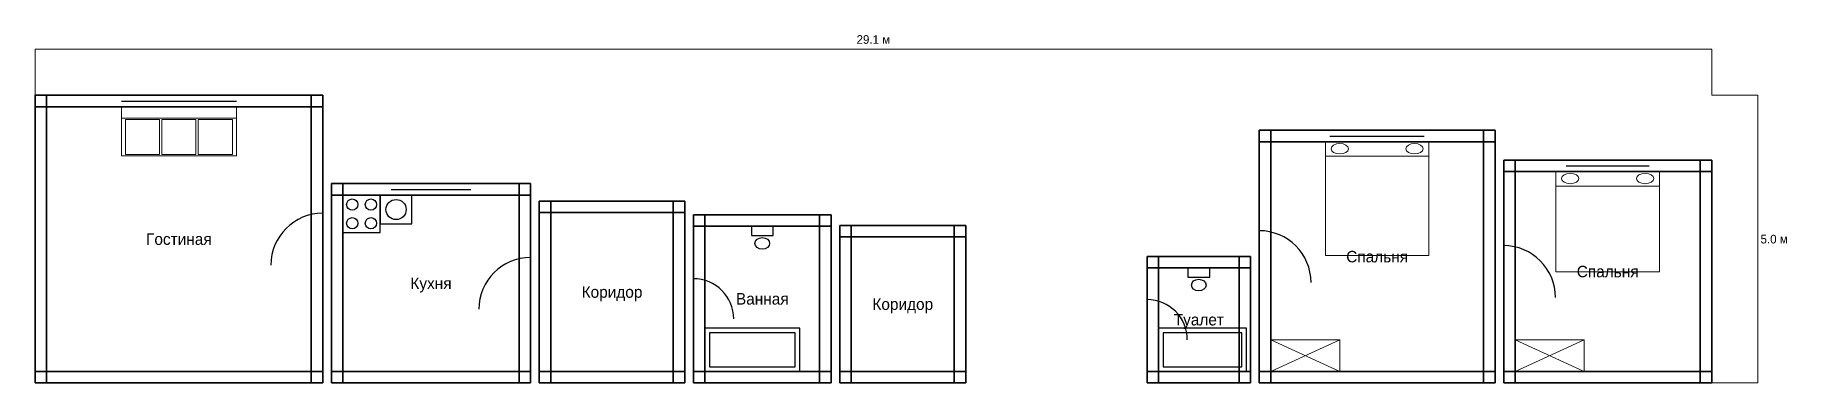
# Model space of a CAD drawing. Header units: metres. Extents: x 15 to 3060, y 30 to 635.
import ezdxf
from ezdxf.enums import TextEntityAlignment as Align

# ---------------------------------------------------------------- set-up
doc = ezdxf.new("R2010")
doc.units = ezdxf.units.M
for name, color, linetype, lineweight in [('Двери', 7, 'Continuous', 25), ('Мебель', 7, 'Continuous', 18), ('Окна', 7, 'Continuous', 25), ('Размеры', 1, 'Continuous', 13), ('Стены', 7, 'Continuous', 35), ('Текст', 7, 'Continuous', 13)]:
    doc.layers.add(name, color=color, linetype=linetype, lineweight=lineweight)

msp = doc.modelspace()

# ---------------------------------------------------------------- linework, layer by layer
at = {"layer": 'Двери'}
for p, q in [((515, 235), (515, 325)), ((2142.8, 204.6), (2142.8, 294.6)), ((876.4, 158.2), (876.4, 248.2)), ((2567.7, 178.65), (2567.7, 268.65)), ((1159.4, 141.25), (1159.4, 211.25)), ((1947.8, 105), (1947.8, 175))]:
    msp.add_line(p, q, dxfattribs=at)
for centre, radius, start, end in [((515, 235), 90, 90, 180), ((2142.8, 204.6), 90, 0, 90), ((876.4, 158.2), 90, 90, 180), ((2567.7, 178.65), 90, 0, 90), ((1159.4, 141.25), 70, 0, 90), ((1947.8, 105), 70, 0, 90)]:
    msp.add_arc(centre, radius, start, end, dxfattribs=at)
at = {"layer": 'Мебель'}
for p, q in [((165, 490), (365, 490)), ((2257.75, 424.2), (2437.75, 424.2)), ((2658.45, 372.3), (2838.45, 372.3)), ((2162.8, 50), (2282.8, 105)), ((2282.8, 50), (2162.8, 105)), ((2587.7, 50), (2707.7, 105)), ((2707.7, 50), (2587.7, 105))]:
    msp.add_line(p, q, dxfattribs=at)
for points in [[(165, 425), (365, 425), (365, 510), (165, 510), (165, 425)], [(172, 427), (231.333, 427), (231.333, 488), (172, 488), (172, 427)], [(235.333, 427), (294.667, 427), (294.667, 488), (235.333, 488), (235.333, 427)], [(298.667, 427), (358, 427), (358, 488), (298.667, 488), (298.667, 427)], [(2257.75, 251.56), (2437.75, 251.56), (2437.75, 449.2), (2257.75, 449.2), (2257.75, 251.56)], [(2658.45, 223.015), (2838.45, 223.015), (2838.45, 397.3), (2658.45, 397.3), (2658.45, 223.015)], [(2162.8, 50), (2282.8, 50), (2282.8, 105), (2162.8, 105), (2162.8, 50)], [(2587.7, 50), (2707.7, 50), (2707.7, 105), (2587.7, 105), (2587.7, 50)]]:
    msp.add_lwpolyline(points, dxfattribs=at)
for centre in [(2282.75, 437.2), (2412.75, 437.2), (2683.45, 385.3), (2813.45, 385.3)]:
    msp.add_ellipse(centre, major_axis=(15, 0), ratio=0.6, dxfattribs=at)
at = {"layer": 'Окна'}
for p, q in [((165, 530), (365, 530)), ((165, 520), (365, 520)), ((165, 510), (365, 510)), ((2265.77, 469.2), (2429.73, 469.2)), ((2265.77, 459.2), (2429.73, 459.2)), ((2265.77, 449.2), (2429.73, 449.2)), ((2676.15, 417.3), (2820.75, 417.3)), ((2676.15, 407.3), (2820.75, 407.3)), ((2676.15, 397.3), (2820.75, 397.3)), ((633.92, 376.4), (772.48, 376.4)), ((633.92, 366.4), (772.48, 366.4)), ((633.92, 356.4), (772.48, 356.4))]:
    msp.add_line(p, q, dxfattribs=at)
at = {"layer": 'Размеры', "color": 1}
for p, q in [((15, 610), (2929.2, 610)), ((15, 530), (15, 610)), ((2929.2, 530), (2929.2, 610)), ((2929.2, 530), (3009.2, 530)), ((3009.2, 30), (3009.2, 530)), ((2929.2, 30), (3009.2, 30))]:
    msp.add_line(p, q, dxfattribs=at)
at = {"layer": 'Сантехника'}
for points in [[(550, 291.4), (615, 291.4), (615, 356.4), (550, 356.4), (550, 291.4)], [(615, 306.4), (670, 306.4), (670, 356.4), (615, 356.4), (615, 306.4)], [(1260.05, 286.4), (1298.05, 286.4), (1298.05, 302.5), (1260.05, 302.5), (1260.05, 286.4)], [(2018.8, 213.9), (2056.8, 213.9), (2056.8, 230), (2018.8, 230), (2018.8, 213.9)], [(1179.4, 50), (1344.4, 50), (1344.4, 125), (1179.4, 125), (1179.4, 50)], [(1967.8, 50), (2120.8, 50), (2120.8, 125), (1967.8, 125), (1967.8, 50)], [(1187.4, 58), (1336.4, 58), (1336.4, 117), (1187.4, 117), (1187.4, 58)], [(1975.8, 58), (2112.8, 58), (2112.8, 117), (1975.8, 117), (1975.8, 58)]]:
    msp.add_lwpolyline(points, dxfattribs=at)
for centre, radius in [((566.25, 340.15), 9.75), ((598.75, 340.15), 9.75), ((642.5, 331.4), 17.5), ((566.25, 307.65), 9.75), ((598.75, 307.65), 9.75)]:
    msp.add_circle(centre, radius, dxfattribs=at)
for centre in [(1279.05, 272.6), (2037.8, 200.1)]:
    msp.add_ellipse(centre, major_axis=(12.667, 0), ratio=0.8, dxfattribs=at)
at = {"layer": 'Стены'}
for p, q in [((515, 530), (15, 530)), ((15, 530), (15, 30)), ((35, 530), (35, 30)), ((495, 30), (495, 530)), ((515, 30), (515, 530)), ((515, 510), (15, 510)), ((2552.7, 469.2), (2142.8, 469.2)), ((2142.8, 469.2), (2142.8, 30)), ((2162.8, 469.2), (2162.8, 30)), ((2532.7, 30), (2532.7, 469.2)), ((2552.7, 30), (2552.7, 469.2)), ((2552.7, 449.2), (2142.8, 449.2)), ((2929.2, 417.3), (2567.7, 417.3)), ((2567.7, 417.3), (2567.7, 30)), ((2929.2, 397.3), (2567.7, 397.3)), ((2587.7, 417.3), (2587.7, 30)), ((2909.2, 30), (2909.2, 417.3)), ((2929.2, 30), (2929.2, 417.3)), ((876.4, 376.4), (530, 376.4)), ((530, 376.4), (530, 30)), ((550, 376.4), (550, 30)), ((856.4, 30), (856.4, 376.4)), ((876.4, 30), (876.4, 376.4)), ((876.4, 356.4), (530, 356.4)), ((1144.4, 346.2), (891.4, 346.2)), ((891.4, 346.2), (891.4, 30)), ((911.4, 346.2), (911.4, 30)), ((1124.4, 30), (1124.4, 346.2)), ((1144.4, 30), (1144.4, 346.2)), ((1144.4, 326.2), (891.4, 326.2)), ((1398.7, 322.5), (1159.4, 322.5)), ((1159.4, 322.5), (1159.4, 30)), ((1179.4, 322.5), (1179.4, 30)), ((1378.7, 30), (1378.7, 322.5)), ((1398.7, 30), (1398.7, 322.5)), ((1398.7, 302.5), (1159.4, 302.5)), ((1632.8, 303.9), (1413.7, 303.9)), ((1413.7, 303.9), (1413.7, 30)), ((1632.8, 283.9), (1413.7, 283.9)), ((1433.7, 303.9), (1433.7, 30)), ((1612.8, 30), (1612.8, 303.9)), ((1632.8, 30), (1632.8, 303.9)), ((2127.8, 250), (1947.8, 250)), ((1947.8, 250), (1947.8, 30)), ((1967.8, 250), (1967.8, 30)), ((2107.8, 30), (2107.8, 250)), ((2127.8, 30), (2127.8, 250)), ((2127.8, 230), (1947.8, 230)), ((15, 50), (515, 50)), ((530, 50), (876.4, 50)), ((891.4, 50), (1144.4, 50)), ((1159.4, 50), (1398.7, 50)), ((1413.7, 50), (1632.8, 50)), ((1947.8, 50), (2127.8, 50)), ((2142.8, 50), (2552.7, 50)), ((2567.7, 50), (2929.2, 50)), ((15, 30), (515, 30)), ((530, 30), (876.4, 30)), ((891.4, 30), (1144.4, 30)), ((1159.4, 30), (1398.7, 30)), ((1413.7, 30), (1632.8, 30)), ((1947.8, 30), (2127.8, 30)), ((2142.8, 30), (2552.7, 30)), ((2567.7, 30), (2929.2, 30))]:
    msp.add_line(p, q, dxfattribs=at)

# ---------------------------------------------------------------- texts
at = {"layer": 'Размеры', "color": 1}
msp.add_text('29.1 м', height=15, dxfattribs=at).set_placement((1472.1, 615), align=Align.BOTTOM_CENTER)
msp.add_text('5.0 м', height=15, dxfattribs=at).set_placement((3014.2, 280), align=Align.MIDDLE_LEFT)
at = {"layer": 'Текст'}
for s, p in [('Гостиная', (265, 280)), ('Спальня', (2347.75, 249.6)), ('Кухня', (703.2, 203.2)), ('Спальня', (2748.45, 223.65)), ('Коридор', (1017.9, 188.1)), ('Ванная', (1279.05, 176.25)), ('Коридор', (1523.25, 166.95)), ('Туалет', (2037.8, 140))]:
    msp.add_text(s, height=20, dxfattribs=at).set_placement(p, align=Align.MIDDLE_CENTER)

doc.saveas('drawing.dxf')
